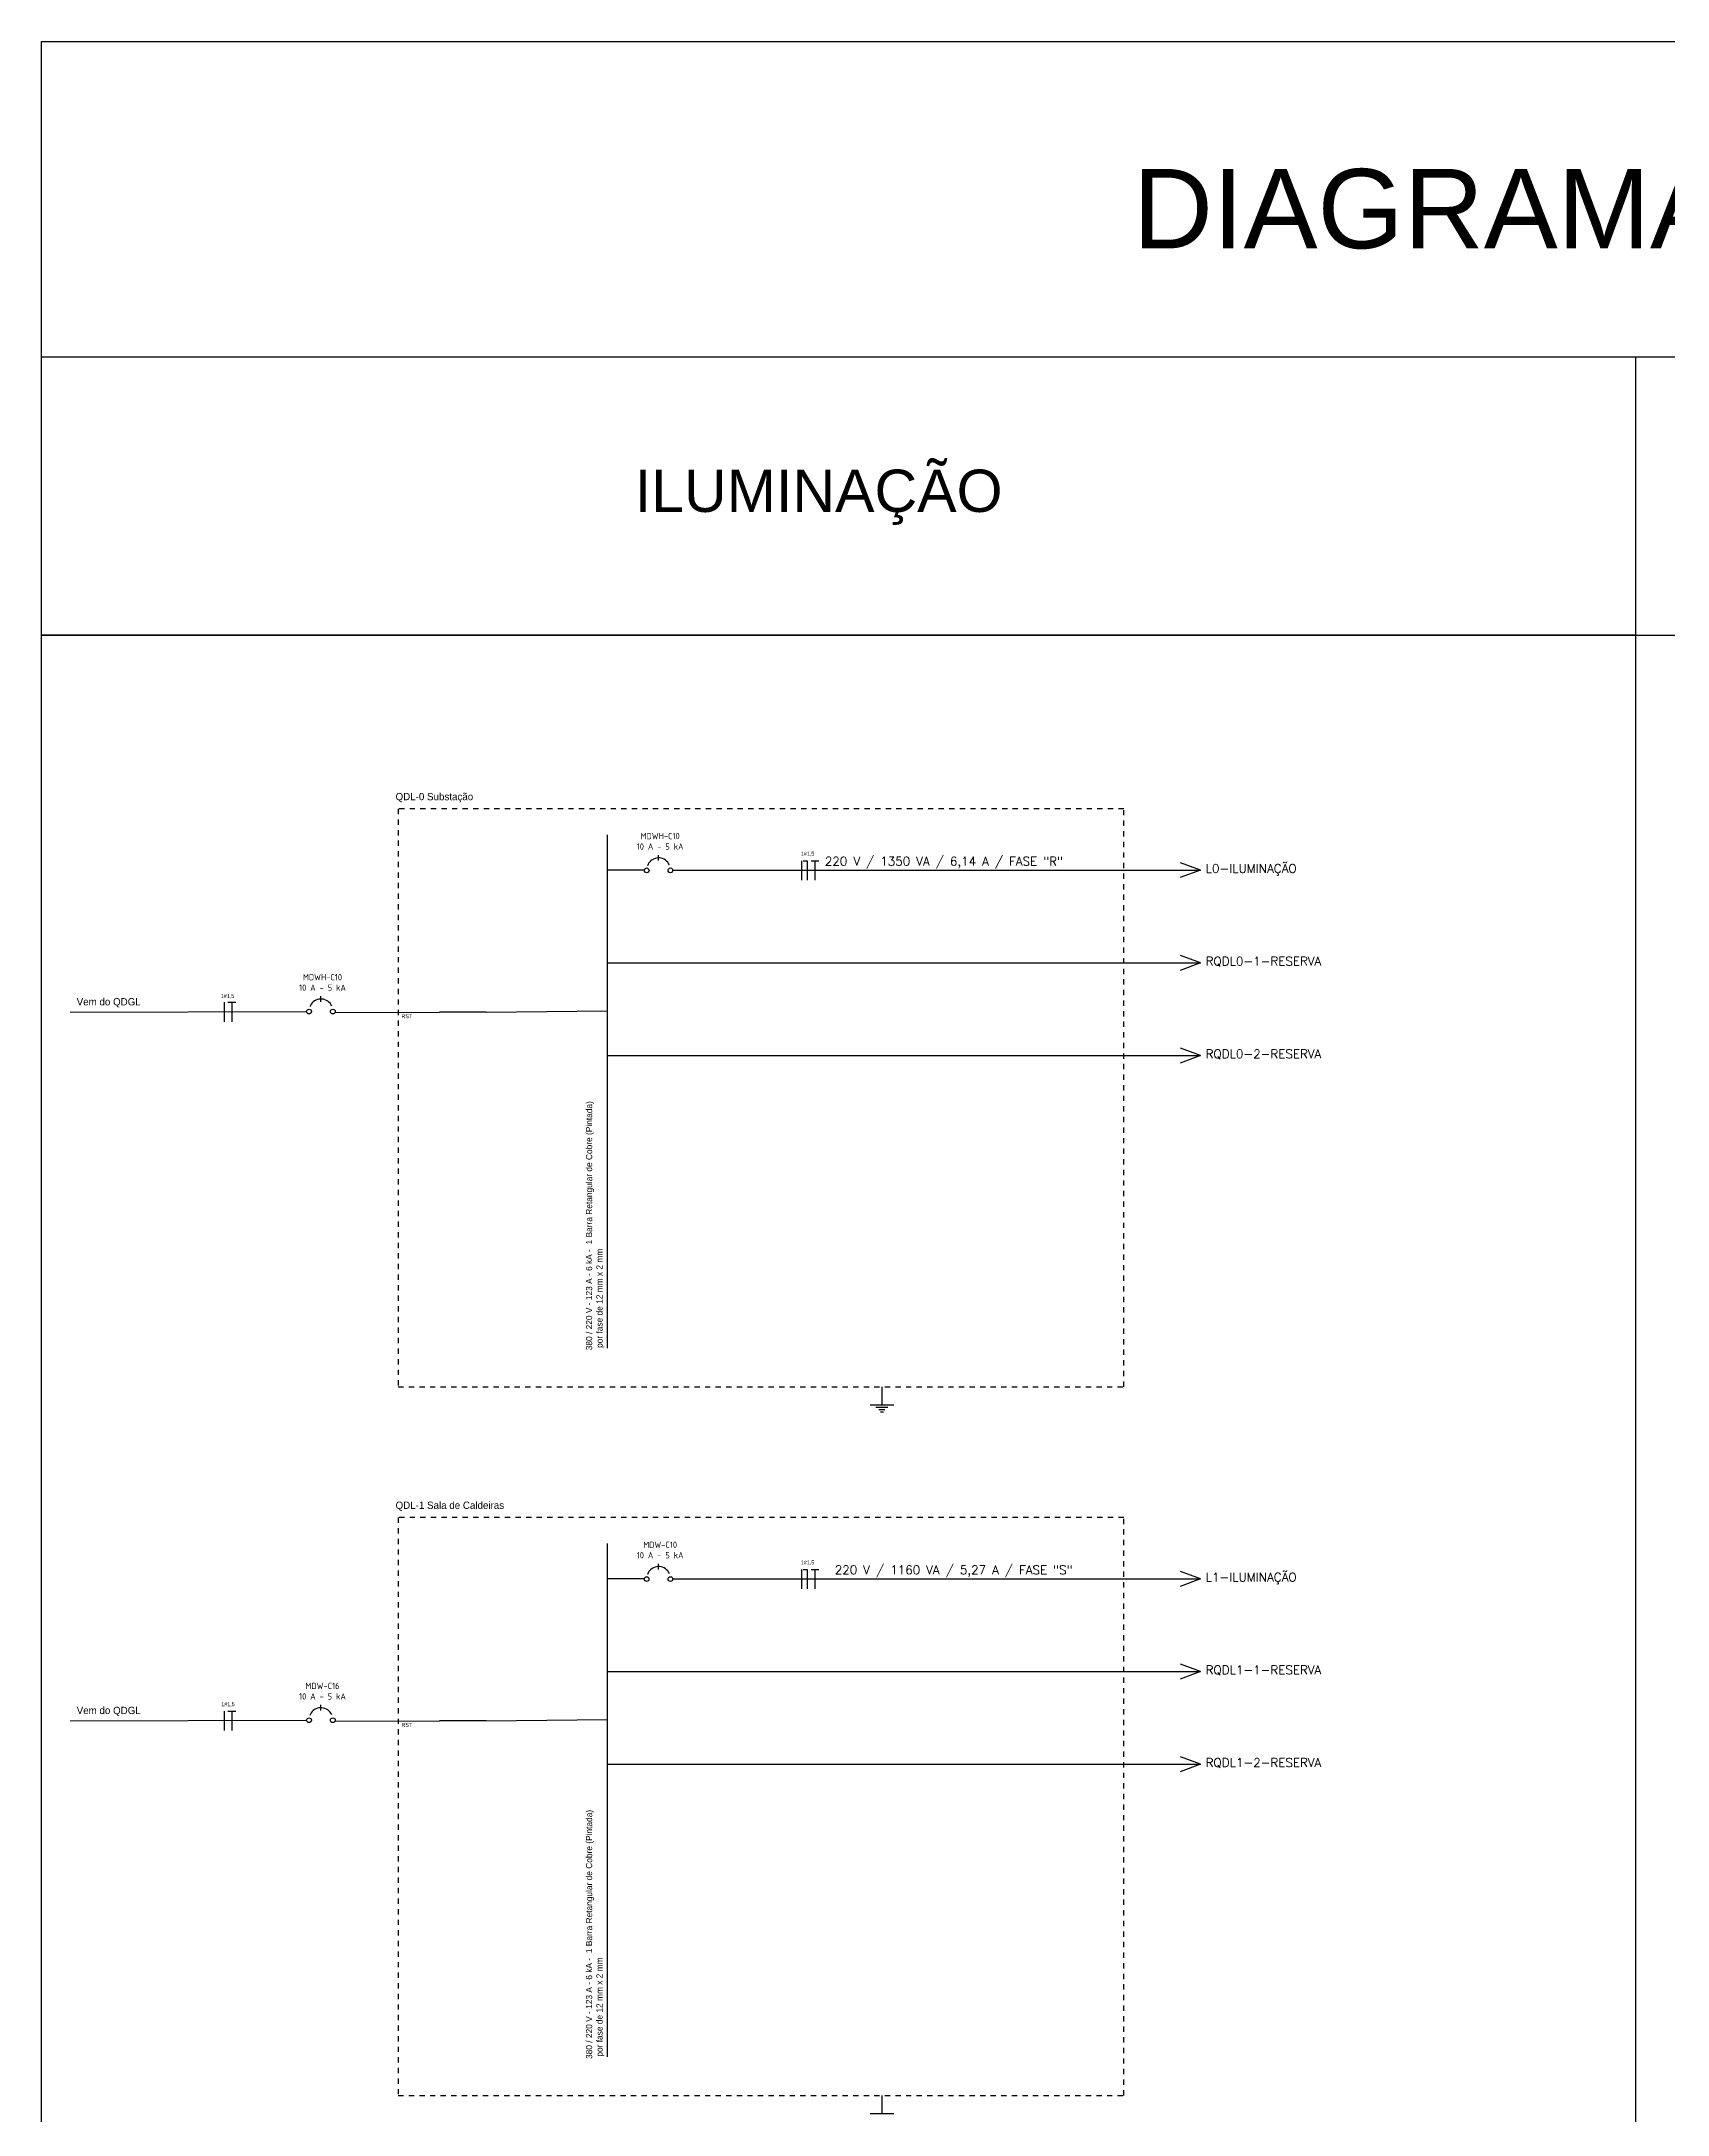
# Model space of a CAD drawing. Extents: x 196 to 487, y -28 to 149.
# Drawn here: x 360.94 to 391.68, y 108.23 to 147.41 of the extents above; entities that cross this region are included whole.
import ezdxf

# ---------------------------------------------------------------- set-up
doc = ezdxf.new("R2010")
doc.units = 0
doc.header["$MEASUREMENT"] = 0
doc.linetypes.add('DASHED2', pattern=[0.375, 0.25, -0.125])
for name, color, linetype in [('DIAGRAMAS', 254, 'CONTINUOUS'), ('UNIFILAR DESENHO', 50, 'CONTINUOUS'), ('UNIFILAR TEXTO', 7, 'CONTINUOUS'), ('UNIFILAR-TEXTO', 7, 'CONTINUOUS')]:
    doc.layers.add(name, color=color, linetype=linetype)
doc.styles.add('ARIAL', font='arial.ttf')
doc.styles.add('ROMANS', font='romans')

msp = doc.modelspace()

# ---------------------------------------------------------------- linework, layer by layer
at = {"layer": 'DIAGRAMAS'}
for p, q in [((421.222, 141.445), (360.94, 141.445)), ((391.081, 136.193), (391.081, 141.445)), ((391.081, 136.193), (360.94, 136.193)), ((360.94, 136.193), (421.222, 136.193)), ((391.081, -27.952), (391.081, 136.193))]:
    msp.add_line(p, q, dxfattribs=at)
msp.add_lwpolyline([(360.94, 147.413), (421.222, 147.413), (421.222, -27.952), (360.94, -27.952)], close=True, dxfattribs=at)
at = {"layer": 'UNIFILAR DESENHO', "linetype": 'DASHED2', "ltscale": 0.05}
for p, q in [((381.402, 132.907), (367.686, 132.907)), ((367.686, 132.907), (367.686, 121.986)), ((381.406, 121.986), (381.402, 132.907)), ((367.686, 121.986), (381.406, 121.986)), ((381.402, 119.511), (367.686, 119.511)), ((367.686, 119.511), (367.686, 108.59)), ((381.406, 108.59), (381.402, 119.511)), ((367.686, 108.59), (381.406, 108.59))]:
    msp.add_line(p, q, dxfattribs=at)
at = {"layer": 'UNIFILAR DESENHO'}
for p, q in [((371.642, 122.713), (371.642, 132.415)), ((372.338, 131.748), (371.642, 131.748)), ((372.607, 131.929), (372.607, 132.034)), ((372.877, 131.748), (382.856, 131.748)), ((375.307, 131.928), (375.307, 131.56)), ((375.344, 131.928), (375.418, 131.928)), ((375.418, 131.928), (375.418, 131.56)), ((375.491, 131.928), (375.638, 131.928)), ((375.564, 131.928), (375.564, 131.56)), ((382.856, 131.748), (382.472, 131.608)), ((382.856, 131.748), (382.477, 131.889)), ((382.856, 129.996), (382.477, 130.136)), ((371.642, 129.996), (382.856, 129.996)), ((382.856, 129.996), (382.472, 129.855)), ((366.223, 129.26), (366.223, 129.365)), ((366.223, 129.26), (366.223, 129.365)), ((361.482, 129.067), (365.954, 129.08)), ((364.393, 129.251), (364.393, 128.883)), ((364.466, 129.251), (364.613, 129.251)), ((364.54, 129.251), (364.54, 128.883)), ((366.49, 129.059), (368.466, 129.067)), ((369.349, 129.067), (368.468, 129.066)), ((369.349, 129.067), (371.642, 129.088)), ((371.642, 128.243), (382.856, 128.243)), ((382.856, 128.243), (382.472, 128.103)), ((382.856, 128.243), (382.477, 128.384)), ((376.831, 121.986), (376.831, 121.646)), ((376.606, 121.646), (377.056, 121.646)), ((376.718, 121.601), (376.943, 121.601)), ((376.774, 121.556), (376.887, 121.556)), ((376.803, 121.511), (376.859, 121.511)), ((371.642, 109.318), (371.642, 119.019)), ((372.338, 118.353), (371.642, 118.353)), ((372.607, 118.533), (372.607, 118.638)), ((372.877, 118.353), (382.856, 118.353)), ((375.307, 118.533), (375.307, 118.164)), ((375.344, 118.533), (375.418, 118.533)), ((375.418, 118.533), (375.418, 118.164)), ((375.491, 118.533), (375.638, 118.533)), ((375.564, 118.533), (375.564, 118.164)), ((382.856, 118.353), (382.472, 118.212)), ((382.856, 118.353), (382.477, 118.493)), ((371.642, 116.6), (382.856, 116.6)), ((382.856, 116.6), (382.472, 116.46)), ((382.856, 116.6), (382.477, 116.741)), ((361.482, 115.671), (365.954, 115.685)), ((364.393, 115.855), (364.393, 115.487)), ((364.466, 115.855), (364.613, 115.855)), ((364.54, 115.855), (364.54, 115.487)), ((366.223, 115.865), (366.223, 115.97)), ((366.223, 115.865), (366.223, 115.97)), ((366.49, 115.663), (368.466, 115.671)), ((369.349, 115.671), (368.468, 115.67)), ((369.349, 115.671), (371.642, 115.693)), ((371.642, 114.848), (382.856, 114.848)), ((382.856, 114.848), (382.472, 114.707)), ((382.856, 114.848), (382.477, 114.988)), ((376.831, 108.59), (376.831, 108.251)), ((376.606, 108.251), (377.056, 108.251))]:
    msp.add_line(p, q, dxfattribs=at)
for points in [[(372.811, 131.851), (372.797, 131.877), (372.78, 131.901), (372.759, 131.922), (372.736, 131.94), (372.711, 131.956), (372.684, 131.968), (372.656, 131.976), (372.627, 131.98), (372.597, 131.981), (372.568, 131.978), (372.54, 131.971), (372.512, 131.96), (372.486, 131.946), (372.463, 131.929), (372.441, 131.908), (372.423, 131.885), (372.408, 131.86), (372.396, 131.833)], [(366.427, 129.183), (366.413, 129.209), (366.396, 129.233), (366.375, 129.254), (366.353, 129.272), (366.327, 129.288), (366.3, 129.299), (366.272, 129.308), (366.243, 129.312), (366.214, 129.313), (366.184, 129.31), (366.156, 129.303), (366.128, 129.292), (366.103, 129.278), (366.079, 129.26), (366.058, 129.24), (366.039, 129.217), (366.024, 129.192), (366.012, 129.165)], [(372.811, 118.456), (372.797, 118.482), (372.78, 118.505), (372.759, 118.527), (372.736, 118.545), (372.711, 118.56), (372.684, 118.572), (372.656, 118.58), (372.627, 118.585), (372.597, 118.585), (372.568, 118.582), (372.54, 118.575), (372.512, 118.565), (372.486, 118.55), (372.463, 118.533), (372.441, 118.513), (372.423, 118.49), (372.408, 118.465), (372.396, 118.438)], [(366.427, 115.788), (366.413, 115.813), (366.396, 115.837), (366.375, 115.858), (366.353, 115.877), (366.327, 115.892), (366.3, 115.904), (366.272, 115.912), (366.243, 115.917), (366.214, 115.917), (366.184, 115.914), (366.156, 115.907), (366.128, 115.896), (366.103, 115.882), (366.079, 115.865), (366.058, 115.845), (366.039, 115.822), (366.024, 115.796), (366.012, 115.769)]]:
    msp.add_lwpolyline(points, dxfattribs=at)
for centre in [(372.382, 131.745), (372.832, 131.745), (365.999, 129.077), (366.449, 129.077), (372.382, 118.35), (372.832, 118.35), (365.999, 115.682), (366.449, 115.682)]:
    msp.add_circle(centre, 0.045, dxfattribs=at)

# ---------------------------------------------------------------- texts
at = {"layer": 'DIAGRAMAS', "linetype": 'Continuous', "attachment_point": 1, "style": 'ARIAL'}
for s, width, insert, char_height in [('DIAGRAMAS UNIFILARES', 25.91871, (381.574, 145.003), 1.5), ('{\\H4x;ILUMINAÇÃO}^I', 15.9575, (372.157, 139.32), 0.2)]:
    msp.add_mtext_dynamic_manual_height_columns(s, width=width, gutter_width=0.4, heights=[0], dxfattribs=dict(at, insert=insert, char_height=char_height))
at = {"layer": 'UNIFILAR TEXTO', "attachment_point": 1}
for s, insert, char_height, width in [('QDL-0 Substação', (367.635, 133.209), 0.13807, 2.67018), ('\\A1;\\pxqc;1#1,5', (375.137, 132.097), 0.07364, 0.57532), ('\\A1;1#1,5', (364.331, 129.407), 0.0736, 0.57532), ('QDL-1 Sala de Caldeiras', (367.635, 119.814), 0.13807, 2.92572), ('\\A1;\\pxqc;1#1,5', (375.137, 118.701), 0.07364, 0.57532), ('\\A1;1#1,5', (364.339, 116.02), 0.0736, 0.57532)]:
    msp.add_mtext(s, dxfattribs=dict(at, insert=insert, char_height=char_height, width=width))
at = {"layer": 'UNIFILAR TEXTO', "char_height": 0.1189, "width": 2.25774, "attachment_point": 8, "line_spacing_factor": 0.6, "style": 'ARIAL'}
for s, insert in [('\\pxsm1;{\\Fisocp|c0;MDWH-C10\\P\\Fisocp2|c0;10 A - 5 kA}', (372.637, 132.136)), ('\\pxsm1;{\\Fisocp|c0;MDWH-C10\\P\\Fisocp2|c0;10 A - 5 kA}', (366.253, 129.468)), ('\\pxsm1;{\\Fisocp|c0;MDW-C10\\P\\Fisocp2|c0;10 A - 5 kA}', (372.637, 118.741)), ('\\pxsm1;{\\Fisocp|c0;MDW-C16\\P\\Fisocp2|c0;10 A - 5 kA}', (366.253, 116.072))]:
    msp.add_mtext(s, dxfattribs=dict(at, insert=insert))
at = {"layer": 'UNIFILAR TEXTO', "attachment_point": 1}
for s, insert, char_height in [('Vem do QDGL', (361.606, 129.331), 0.13807), ('RST', (367.746, 129.025), 0.0736), ('RST', (367.746, 129.025), 0.0736), ('Vem do QDGL', (361.606, 115.936), 0.13807), ('RST', (367.746, 115.63), 0.0736), ('RST', (367.746, 115.63), 0.0736)]:
    msp.add_mtext(s, dxfattribs=dict(at, insert=insert, char_height=char_height))
at = {"layer": 'UNIFILAR TEXTO', "char_height": 0.117899, "attachment_point": 1, "rotation": 90}
for insert in [(371.234, 122.675), (371.234, 109.279)]:
    msp.add_mtext('\\A1;380 / 220 V - 123 A - 6 kA - {\\A0;\\fArial|b0|i0|c0|p34; \\Ftxt|c0;1 Barra Retangular de Cobre (Pintada)\\P por fase de 12 mm x 2 mm}', dxfattribs=dict(at, insert=insert))
at = {"layer": 'UNIFILAR-TEXTO', "char_height": 0.16522, "attachment_point": 1, "style": 'ROMANS'}
for s, insert, width in [('220 V / 1350 VA / 6,14 A / FASE "R"', (375.751, 132), 5.99331), ('L0-ILUMINAÇÃO', (382.95, 131.863), 1.74808), ('RQDL0-1-RESERVA', (382.95, 130.111), 1.74808), ('RQDL0-2-RESERVA', (382.95, 128.358), 1.74808), ('220 V / 1160 VA / 5,27 A / FASE "S"', (375.939, 118.605), 5.39319), ('L1-ILUMINAÇÃO', (382.95, 118.468), 1.74808), ('RQDL1-1-RESERVA', (382.95, 116.715), 1.74808), ('RQDL1-2-RESERVA', (382.95, 114.963), 1.74808)]:
    msp.add_mtext(s, dxfattribs=dict(at, insert=insert, width=width))

doc.saveas('drawing.dxf')
